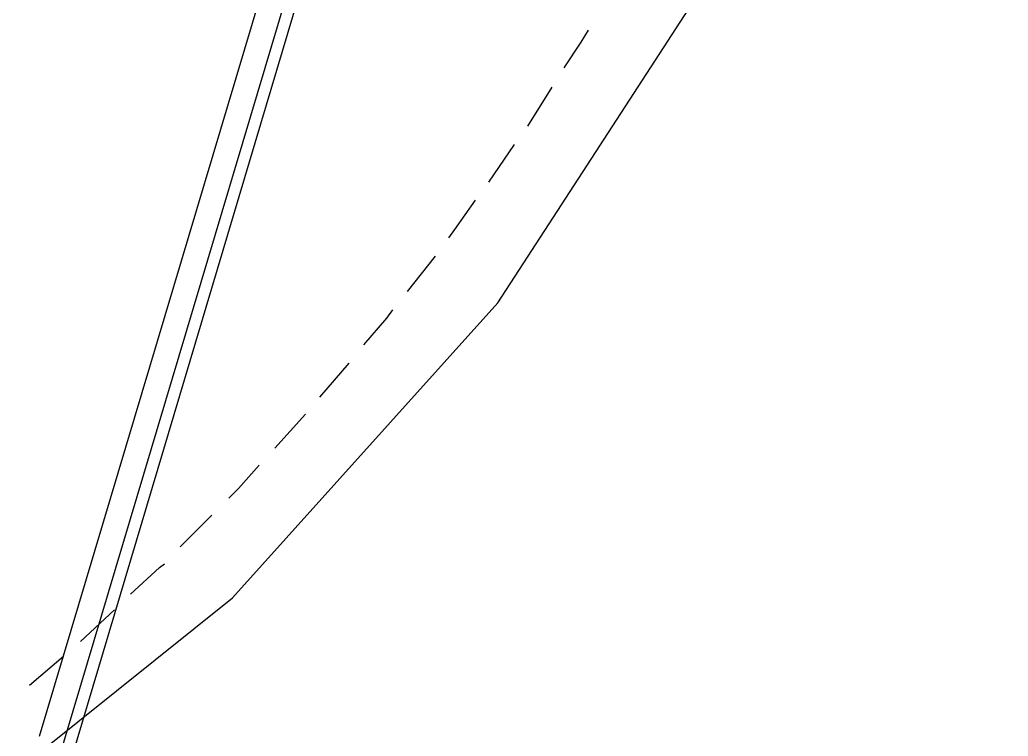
# Model space of a CAD drawing. Header units: feet. Extents: x -84 to 198, y -22 to 181.
# Drawn here: x 121.03 to 131.87, y 27.41 to 35.26 of the extents above; entities that cross this region are included whole.
import ezdxf

# ---------------------------------------------------------------- set-up
doc = ezdxf.new("R2010")
doc.units = ezdxf.units.FT
doc.layers.add('A-AREA-UNIDAD', color=30, linetype='CONTINUOUS')
doc.layers.add('A-LINEA', color=7, linetype='CONTINUOUS')

msp = doc.modelspace()

# ---------------------------------------------------------------- linework, layer by layer
at = {"layer": 'A-AREA-UNIDAD'}
msp.add_lwpolyline([(108.672, 18.9689), (114.32, 22.2756), (119.52, 25.8489), (123.36, 28.9244), (126.272, 32.16), (128.512, 35.6089), (130.4, 39.84), (131.552, 44.5333), (131.872, 49.4044), (131.488, 53.44), (131.808, 50.08), (131.808, 47.4133), (131.52, 44.64), (130.592, 40.6756), (128.8, 36.3556), (127.76, 36.3556), (122.688, 39.1289), (121.888, 39.1289), (121.84, 39.6444), (119.872, 40.0889), (119.392, 37.8489), (118.368, 37.76), (105.2, 40.8889)], dxfattribs=at)
at = {"layer": 'A-LINEA'}
for p, q in [((121.4492, 27.1432), (130.5472, 57.5985)), ((121.4492, 27.1432), (130.5472, 57.5985)), ((121.4492, 27.1432), (130.5472, 57.5985)), ((121.4492, 27.1432), (130.5472, 57.5985)), ((121.4492, 27.1432), (130.5472, 57.5985)), ((121.4492, 27.1432), (130.5472, 57.5985)), ((121.5473, 27.0062), (130.6986, 57.6547)), ((121.5473, 27.0062), (130.6986, 57.6547)), ((121.5473, 27.0062), (130.6986, 57.6547)), ((121.5473, 27.0062), (130.6986, 57.6547)), ((121.2448, 27.4065), (130.2319, 57.4903)), ((121.2448, 27.4065), (130.2319, 57.4903)), ((121.2448, 27.4065), (130.2319, 57.4903)), ((121.2448, 27.4065), (130.2319, 57.4903)), ((121.2448, 27.4065), (130.2319, 57.4903)), ((121.2448, 27.4065), (130.2319, 57.4903)), ((126.6, 34.0978), (126.8667, 34.5244)), ((126.1733, 33.4844), (126.4533, 33.8978)), ((125.28, 32.2844), (125.5867, 32.6711)), ((124.32, 31.1244), (124.64, 31.4978)), ((123.8267, 30.5644), (124.16, 30.9378)), ((122.7867, 29.4844), (123.1333, 29.8311)), ((121.6933, 28.4444), (122.0667, 28.7911)), ((121.1333, 27.9644), (121.5067, 28.2844))]:
    msp.add_line(p, q, dxfattribs=at)
for points in [[(127, 34.7378), (127.1867, 35.0178), (127.2667, 35.1511)], [(125.7333, 32.8711), (125.8, 32.9644), (126.0267, 33.2844)], [(124.8, 31.6978), (125.0533, 31.9911), (125.12, 32.0844)], [(123.32, 30.0178), (123.4267, 30.1244), (123.6533, 30.3778)], [(122.24, 28.9644), (122.56, 29.2578), (122.6133, 29.2978)]]:
    msp.add_lwpolyline(points, dxfattribs=at)

doc.saveas('drawing.dxf')
